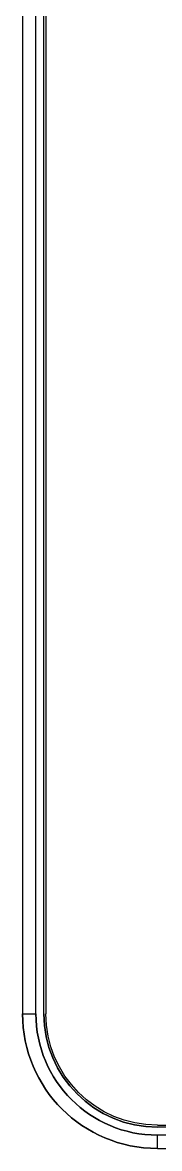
# Model space of a CAD drawing. Header units: millimetres. Extents: x 2932 to 3377, y 2153 to 2458.
# Drawn here: x 3218 to 3228.2, y 2153.4 to 2237.8 of the extents above; entities that cross this region are included whole.
import ezdxf

# ---------------------------------------------------------------- set-up
doc = ezdxf.new("R2010")
doc.units = ezdxf.units.MM
doc.layers.add('Layer 230', color=7, linetype='Continuous')

msp = doc.modelspace()

# ---------------------------------------------------------------- linework, layer by layer
at = {"extrusion": (0, 0, -1)}
for p, q in [((3219.722, 2386.056, 3.2), (3219.722, 2163.456, 3.2)), ((3228.072, 2155.106, 3.2), (3366.573, 2155.106, 3.2))]:
    msp.add_line(p, q, dxfattribs=at)
msp.add_arc((-3228.072, 2163.456, -3.2), 8.35, 270, 0, dxfattribs=at)
at = {"layer": 'Layer 230', "color": 7, "extrusion": (0, 0, -1)}
for p, q in [((3217.972, 2386.056, -2.8), (3217.972, 2163.456, -2.8)), ((3228.072, 2153.356, -2.8), (3366.572, 2153.356, -2.8))]:
    msp.add_line(p, q, dxfattribs=at)
at = {"layer": 'Layer 230', "color": 7, "extrusion": (-1, -1.22465e-16, 0)}
for p, q in [((3217.972, 2386.056, 3.2), (3217.972, 2163.456, 3.2)), ((3217.972, 2386.056, -2.8), (3217.972, 2163.456, -2.8)), ((3217.972, 2163.456, -2.8), (3217.972, 2163.456, 3.2))]:
    msp.add_line(p, q, dxfattribs=at)
at = {"layer": 'Layer 230', "color": 7, "extrusion": (-0.707107, -8.65956e-17, 0.707107)}
for p, q in [((3217.972, 2386.056, 3.2), (3217.972, 2163.456, 3.2)), ((3218.972, 2163.456, 4.2), (3218.972, 2386.056, 4.2)), ((3217.972, 2163.456, 3.2), (3218.972, 2163.456, 4.2))]:
    msp.add_line(p, q, dxfattribs=at)
at = {"layer": 'Layer 230', "color": 7}
for p, q in [((3218.972, 2163.456, 4.2), (3218.972, 2386.056, 4.2)), ((3219.572, 2163.456, 4.2), (3219.572, 2386.056, 4.2)), ((3219.572, 2163.456, 3.2), (3219.572, 2386.056, 3.2)), ((3217.972, 2163.456, -2.8), (3217.972, 2163.456, 3.2)), ((3217.972, 2163.456, 3.2), (3218.972, 2163.456, 4.2)), ((3219.572, 2163.456, 4.2), (3219.572, 2163.456, 3.2)), ((3366.573, 2154.956, 4.2), (3228.072, 2154.956, 4.2)), ((3228.072, 2154.956, 4.2), (3228.072, 2154.956, 3.2)), ((3366.572, 2154.356, 4.2), (3228.072, 2154.356, 4.2)), ((3228.072, 2153.356, 3.2), (3228.072, 2154.356, 4.2)), ((3228.072, 2153.356, -2.8), (3228.072, 2153.356, 3.2))]:
    msp.add_line(p, q, dxfattribs=at)
at = {"layer": 'Layer 230', "color": 7, "extrusion": (1, 1.62365e-16, 0)}
for p, q in [((3219.572, 2163.456, 3.2), (3219.572, 2386.056, 3.2)), ((3219.572, 2163.456, 4.2), (3219.572, 2386.056, 4.2)), ((3219.572, 2163.456, 4.2), (3219.572, 2163.456, 3.2))]:
    msp.add_line(p, q, dxfattribs=at)
at = {"layer": 'Layer 230', "color": 7, "extrusion": (-1.22465e-16, 1, 0)}
for p, q in [((3366.573, 2154.956, 4.2), (3228.072, 2154.956, 4.2)), ((3366.573, 2154.956, 3.2), (3228.072, 2154.956, 3.2)), ((3228.072, 2154.956, 4.2), (3228.072, 2154.956, 3.2))]:
    msp.add_line(p, q, dxfattribs=at)
at = {"layer": 'Layer 230', "color": 7, "extrusion": (8.65956e-17, -0.707107, 0.707107)}
for p, q in [((3366.572, 2154.356, 4.2), (3228.072, 2154.356, 4.2)), ((3228.072, 2153.356, 3.2), (3228.072, 2154.356, 4.2)), ((3228.072, 2153.356, 3.2), (3366.572, 2153.356, 3.2))]:
    msp.add_line(p, q, dxfattribs=at)
at = {"layer": 'Layer 230', "color": 7, "extrusion": (1.22465e-16, -1, 0)}
for p, q in [((3228.072, 2153.356, -2.8), (3366.572, 2153.356, -2.8)), ((3228.072, 2153.356, 3.2), (3366.572, 2153.356, 3.2)), ((3228.072, 2153.356, -2.8), (3228.072, 2153.356, 3.2))]:
    msp.add_line(p, q, dxfattribs=at)
at = {"layer": 'Layer 230', "color": 7, "extrusion": (0, 0, -1)}
for centre, radius in [((-3228.072, 2163.456, 2.8), 10.1), ((-3228.072, 2163.456, -4.2), 9.1), ((-3228.072, 2163.456, -3.2), 8.5), ((-3228.072, 2163.456, -4.2), 8.5)]:
    msp.add_arc(centre, radius, 270, 0, dxfattribs=at)
at = {"layer": 'Layer 230', "color": 7}
for centre, radius in [((3228.072, 2163.456, 3.2), 10.1), ((3228.072, 2163.456, -2.8), 10.1), ((3228.072, 2163.456, 3.2), 10.1), ((3228.072, 2163.456, 4.2), 9.1), ((3228.072, 2163.456, 4.2), 8.5), ((3228.072, 2163.456, 3.2), 8.5)]:
    msp.add_arc(centre, radius, 180, 270, dxfattribs=at)

doc.saveas('drawing.dxf')
